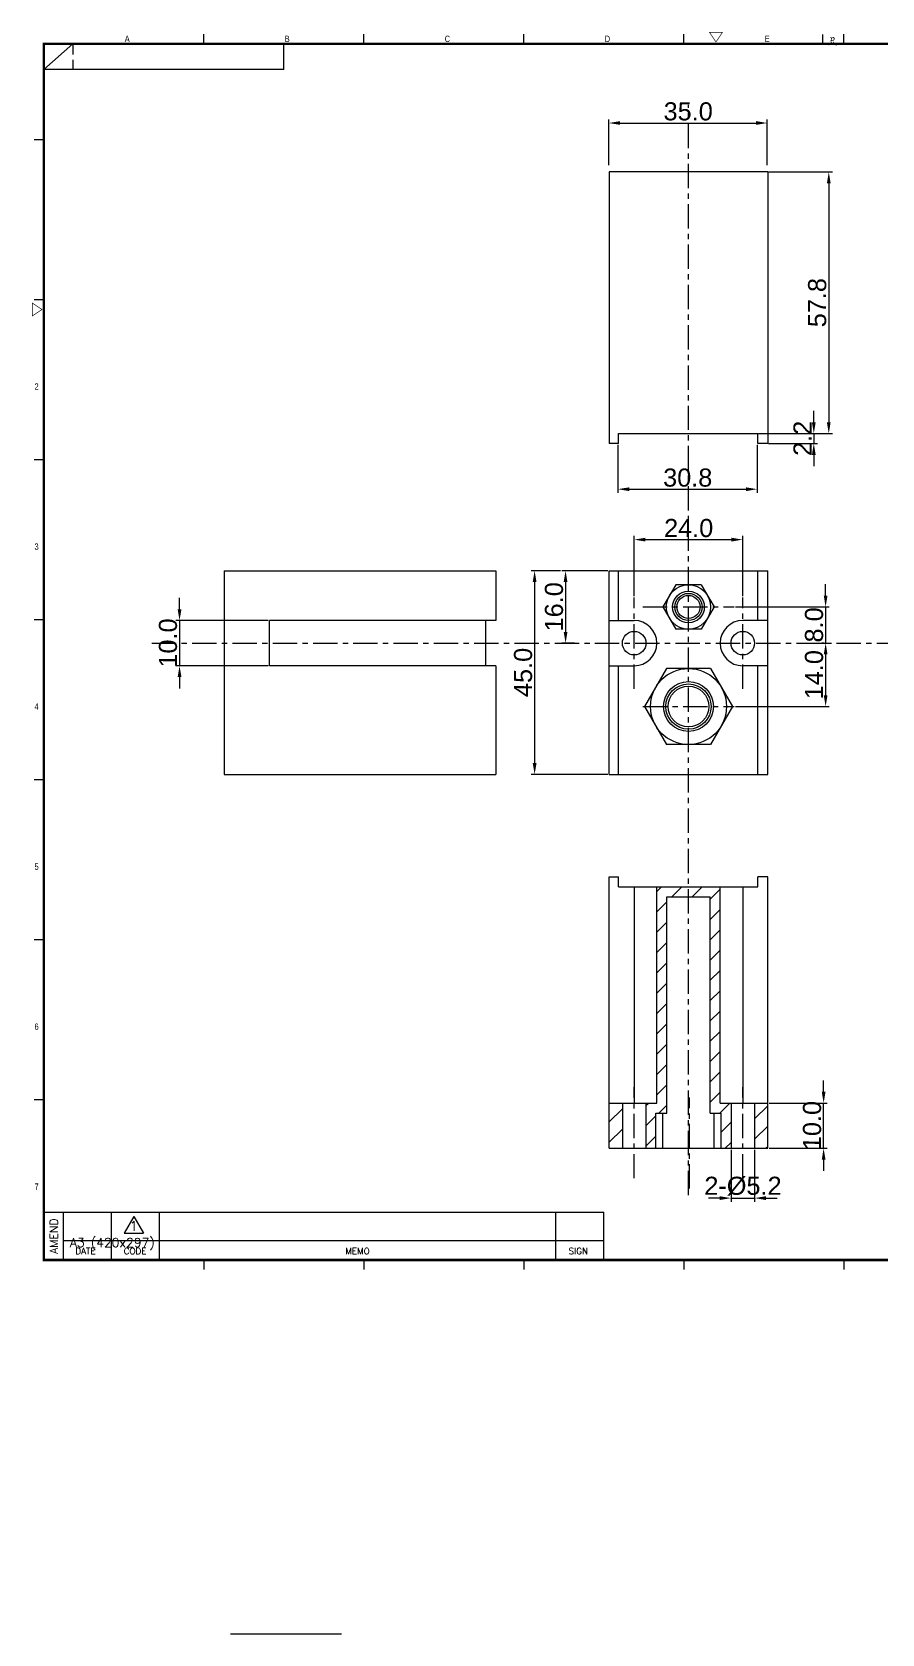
# Model space of a CAD drawing. Extents: x -425 to 6552, y -3049 to 3105.
# Drawn here: x 2224.6 to 2412.5, y -1990.6 to -1636.7 of the extents above; entities that cross this region are included whole.
import ezdxf
from ezdxf.enums import TextEntityAlignment as Align

# ---------------------------------------------------------------- set-up
doc = ezdxf.new("R2010")
doc.units = 0
doc.header["$PDMODE"] = 3
doc.header["$PDSIZE"] = 1.5
doc.linetypes.add('CENTER', pattern=[17.8, 10.75, -2.35, 2.35, -2.35])
doc.linetypes.add('HIDDEN', pattern=[3.525, 2.35, -1.175])
doc.layers.get('0').update_dxf_attribs({"linetype": 'CONTINUOUS'})
doc.layers.get('DEFPOINTS').update_dxf_attribs({"linetype": 'CONTINUOUS'})
doc.layers.add('3', color=112, linetype='CENTER')
doc.layers.add('DIM', color=1, linetype='CONTINUOUS')
doc.styles.add('OMI-1', font='arial.ttf', dxfattribs={"oblique": 1})
doc.styles.add('SIM', font='simplex')
doc.styles.get("Standard").update_dxf_attribs({"font": 'gulim.ttc', "width": 0.8, "height": 2})
doc.dimstyles.new('1', dxfattribs={"dimtxt": 4, "dimasz": 2.5, "dimexe": 0.8, "dimexo": 0.3, "dimgap": 0.5, "dimtad": 1, "dimtoh": 1, "dimdec": 1, "dimzin": 0, "dimtxsty": 'OMI-1', "dimcen": 0, "dimclrd": 256, "dimclre": 256, "dimclrt": 256, "dimazin": 3, "dimtfac": 0.8, "dimtdec": 1, "dimtix": 1, "dimtmove": 0, "dimatfit": 3, "dimtolj": 1, "dimtzin": 0})

# ---------------------------------------------------------------- blocks, each defined once
blk = doc.blocks.new('*D6511')
at = {"layer": 'DEFPOINTS', "color": 0}
for p in [(2381.7, -1748.84), (2357.7, -1761.66), (2381.7, -1761.66)]:
    blk.add_point(p, dxfattribs=at)
at = {"layer": 'DIM'}
for p, q in [((2357.7, -1761.36), (2357.7, -1748.04)), ((2381.7, -1761.36), (2381.7, -1748.04)), ((2360.2, -1748.84), (2379.2, -1748.84))]:
    blk.add_line(p, q, dxfattribs=at)
for points in [[(2360.2, -1748.43), (2360.2, -1749.26), (2357.7, -1748.84)], [(2379.2, -1749.26), (2379.2, -1748.43), (2381.7, -1748.84)]]:
    blk.add_solid(points, dxfattribs=at)
at = {"layer": 'DIM', "insert": (2369.7, -1746.3), "char_height": 4, "attachment_point": 5, "style": 'OMI-1'}
blk.add_mtext('\\A1;24.0', dxfattribs=at)
blk = doc.blocks.new('*D6512')
at = {"layer": 'DEFPOINTS', "color": 0}
for p in [(2379.76, -1763.72), (2396.82, -1771.72), (2400, -1771.72)]:
    blk.add_point(p, dxfattribs=at)
at = {"layer": 'DIM'}
for p, q in [((2400, -1761.22), (2400, -1758.72)), ((2380.06, -1763.72), (2400.8, -1763.72)), ((2400, -1763.72), (2400, -1771.72)), ((2397.12, -1771.72), (2400.8, -1771.72)), ((2400, -1774.22), (2400, -1776.72))]:
    blk.add_line(p, q, dxfattribs=at)
for points in [[(2399.59, -1761.22), (2400.42, -1761.22), (2400, -1763.72)], [(2400.42, -1774.22), (2399.59, -1774.22), (2400, -1771.72)]]:
    blk.add_solid(points, dxfattribs=at)
at = {"layer": 'DIM', "insert": (2397.46, -1767.72), "char_height": 4, "attachment_point": 5, "rotation": 90, "style": 'OMI-1'}
blk.add_mtext('\\A1;8.0', dxfattribs=at)
blk = doc.blocks.new('*D6513')
at = {"layer": 'DEFPOINTS', "color": 0}
for p in [(2400, -1771.72), (2379.76, -1785.72), (2400, -1785.72)]:
    blk.add_point(p, dxfattribs=at)
at = {"layer": 'DIM'}
for p, q in [((2399.7, -1771.72), (2399.2, -1771.72)), ((2400, -1774.22), (2400, -1783.22)), ((2380.06, -1785.72), (2400.8, -1785.72))]:
    blk.add_line(p, q, dxfattribs=at)
for points in [[(2400.42, -1774.22), (2399.59, -1774.22), (2400, -1771.72)], [(2399.59, -1783.22), (2400.42, -1783.22), (2400, -1785.72)]]:
    blk.add_solid(points, dxfattribs=at)
at = {"layer": 'DIM', "insert": (2397.46, -1778.72), "char_height": 4, "attachment_point": 5, "rotation": 90, "style": 'OMI-1'}
blk.add_mtext('\\A1;14.0', dxfattribs=at)
blk = doc.blocks.new('*D6514')
at = {"layer": 'DEFPOINTS', "color": 0}
for p in [(2352.2, -1755.72), (2342.54, -1771.72), (2344.78, -1771.72)]:
    blk.add_point(p, dxfattribs=at)
at = {"layer": 'DIM'}
for p, q in [((2351.9, -1755.72), (2341.74, -1755.72)), ((2342.54, -1758.22), (2342.54, -1769.22)), ((2344.48, -1771.72), (2341.74, -1771.72))]:
    blk.add_line(p, q, dxfattribs=at)
for points in [[(2342.96, -1758.22), (2342.12, -1758.22), (2342.54, -1755.72)], [(2342.12, -1769.22), (2342.96, -1769.22), (2342.54, -1771.72)]]:
    blk.add_solid(points, dxfattribs=at)
at = {"layer": 'DIM', "insert": (2340, -1763.72), "char_height": 4, "attachment_point": 5, "rotation": 90, "style": 'OMI-1'}
blk.add_mtext('\\A1;16.0', dxfattribs=at)
blk = doc.blocks.new('*D6515')
at = {"layer": 'DEFPOINTS', "color": 0}
for p in [(2341.74, -1755.72), (2335.7, -1800.72), (2352.2, -1800.72)]:
    blk.add_point(p, dxfattribs=at)
at = {"layer": 'DIM'}
for p, q in [((2341.44, -1755.72), (2334.9, -1755.72)), ((2335.7, -1758.22), (2335.7, -1798.22)), ((2351.9, -1800.72), (2334.9, -1800.72))]:
    blk.add_line(p, q, dxfattribs=at)
for points in [[(2336.12, -1758.22), (2335.28, -1758.22), (2335.7, -1755.72)], [(2335.28, -1798.22), (2336.12, -1798.22), (2335.7, -1800.72)]]:
    blk.add_solid(points, dxfattribs=at)
at = {"layer": 'DIM', "insert": (2333.16, -1778.22), "char_height": 4, "attachment_point": 5, "rotation": 90, "style": 'OMI-1'}
blk.add_mtext('\\A1;45.0', dxfattribs=at)
blk = doc.blocks.new('*D6516')
at = {"layer": 'DEFPOINTS', "color": 0}
for p in [(2387.2, -1873.34), (2399.56, -1873.34), (2387.2, -1883.34)]:
    blk.add_point(p, dxfattribs=at)
at = {"layer": 'DIM'}
for p, q in [((2399.56, -1870.84), (2399.56, -1868.34)), ((2387.5, -1873.34), (2400.36, -1873.34)), ((2399.56, -1883.34), (2399.56, -1873.34)), ((2387.5, -1883.34), (2400.36, -1883.34)), ((2399.56, -1885.84), (2399.56, -1888.34))]:
    blk.add_line(p, q, dxfattribs=at)
for points in [[(2399.15, -1870.84), (2399.98, -1870.84), (2399.56, -1873.34)], [(2399.98, -1885.84), (2399.15, -1885.84), (2399.56, -1883.34)]]:
    blk.add_solid(points, dxfattribs=at)
at = {"layer": 'DIM', "insert": (2397.02, -1878.34), "char_height": 4, "attachment_point": 5, "rotation": 90, "style": 'OMI-1'}
blk.add_mtext('\\A1;10.0', dxfattribs=at)
blk = doc.blocks.new('*D6517')
at = {"layer": 'DEFPOINTS', "color": 0}
for p in [(2379.1, -1883.34), (2384.3, -1883.34), (2384.3, -1894.34)]:
    blk.add_point(p, dxfattribs=at)
at = {"layer": 'DIM'}
for p, q in [((2379.1, -1883.64), (2379.1, -1895.14)), ((2384.3, -1883.64), (2384.3, -1895.14)), ((2376.6, -1894.34), (2374.1, -1894.34)), ((2379.1, -1894.34), (2384.3, -1894.34)), ((2386.8, -1894.34), (2389.3, -1894.34))]:
    blk.add_line(p, q, dxfattribs=at)
for points in [[(2376.6, -1894.76), (2376.6, -1893.93), (2379.1, -1894.34)], [(2386.8, -1893.93), (2386.8, -1894.76), (2384.3, -1894.34)]]:
    blk.add_solid(points, dxfattribs=at)
at = {"layer": 'DIM', "insert": (2381.7, -1891.69), "char_height": 4, "attachment_point": 5, "style": 'OMI-1'}
blk.add_mtext('\\A1;\\A1;2-%%C5.2', dxfattribs=at)
blk = doc.blocks.new('*D6518')
at = {"layer": 'DEFPOINTS', "color": 0}
for p in [(2277.13, -1766.72), (2257.24, -1776.72), (2277.13, -1776.72)]:
    blk.add_point(p, dxfattribs=at)
at = {"layer": 'DIM'}
for p, q in [((2257.24, -1764.22), (2257.24, -1761.72)), ((2276.83, -1766.72), (2256.44, -1766.72)), ((2257.24, -1766.72), (2257.24, -1776.72)), ((2276.83, -1776.72), (2256.44, -1776.72)), ((2257.24, -1779.22), (2257.24, -1781.72))]:
    blk.add_line(p, q, dxfattribs=at)
for points in [[(2256.82, -1764.22), (2257.66, -1764.22), (2257.24, -1766.72)], [(2257.66, -1779.22), (2256.82, -1779.22), (2257.24, -1776.72)]]:
    blk.add_solid(points, dxfattribs=at)
at = {"layer": 'DIM', "insert": (2254.7, -1771.72), "char_height": 4, "attachment_point": 5, "rotation": 90, "style": 'OMI-1'}
blk.add_mtext('\\A1;10.0', dxfattribs=at)
blk = doc.blocks.new('*D6519')
at = {"layer": 'DEFPOINTS', "color": 0}
for p in [(2387.1, -1656.79), (2352.1, -1666.43), (2387.1, -1666.43)]:
    blk.add_point(p, dxfattribs=at)
at = {"layer": 'DIM'}
for p, q in [((2352.1, -1666.13), (2352.1, -1655.99)), ((2387.1, -1666.13), (2387.1, -1655.99)), ((2354.6, -1656.79), (2384.6, -1656.79))]:
    blk.add_line(p, q, dxfattribs=at)
for points in [[(2354.6, -1656.37), (2354.6, -1657.2), (2352.1, -1656.79)], [(2384.6, -1657.2), (2384.6, -1656.37), (2387.1, -1656.79)]]:
    blk.add_solid(points, dxfattribs=at)
at = {"layer": 'DIM', "insert": (2369.6, -1654.24), "char_height": 4, "attachment_point": 5, "style": 'OMI-1'}
blk.add_mtext('\\A1;35.0', dxfattribs=at)
blk = doc.blocks.new('*D6520')
at = {"layer": 'DEFPOINTS', "color": 0}
for p in [(2387.1, -1667.61), (2384.9, -1725.41), (2400.7, -1725.41)]:
    blk.add_point(p, dxfattribs=at)
at = {"layer": 'DIM'}
for p, q in [((2387.4, -1667.61), (2401.5, -1667.61)), ((2400.7, -1670.11), (2400.7, -1722.91)), ((2385.2, -1725.41), (2401.5, -1725.41))]:
    blk.add_line(p, q, dxfattribs=at)
for points in [[(2401.11, -1670.11), (2400.28, -1670.11), (2400.7, -1667.61)], [(2400.28, -1722.91), (2401.11, -1722.91), (2400.7, -1725.41)]]:
    blk.add_solid(points, dxfattribs=at)
at = {"layer": 'DIM', "insert": (2398.15, -1696.51), "char_height": 4, "attachment_point": 5, "rotation": 90, "style": 'OMI-1'}
blk.add_mtext('\\A1;57.8', dxfattribs=at)
blk = doc.blocks.new('*D6521')
at = {"layer": 'DEFPOINTS', "color": 0}
for p in [(2384.9, -1725.41), (2387.1, -1727.61), (2397.39, -1727.61)]:
    blk.add_point(p, dxfattribs=at)
at = {"layer": 'DIM'}
for p, q in [((2397.39, -1722.91), (2397.39, -1720.41)), ((2385.2, -1725.41), (2398.19, -1725.41)), ((2397.39, -1725.41), (2397.39, -1727.61)), ((2387.4, -1727.61), (2398.19, -1727.61)), ((2397.39, -1730.11), (2397.39, -1732.61))]:
    blk.add_line(p, q, dxfattribs=at)
for points in [[(2396.98, -1722.91), (2397.81, -1722.91), (2397.39, -1725.41)], [(2397.81, -1730.11), (2396.98, -1730.11), (2397.39, -1727.61)]]:
    blk.add_solid(points, dxfattribs=at)
at = {"layer": 'DIM', "insert": (2394.89, -1726.51), "char_height": 4, "attachment_point": 5, "rotation": 90, "style": 'OMI-1'}
blk.add_mtext('\\A1;2.2', dxfattribs=at)
blk = doc.blocks.new('*D6522')
at = {"layer": 'DEFPOINTS', "color": 0}
for p in [(2354.1, -1727.61), (2384.9, -1727.61), (2384.9, -1737.7)]:
    blk.add_point(p, dxfattribs=at)
at = {"layer": 'DIM'}
for p, q in [((2354.1, -1727.91), (2354.1, -1738.5)), ((2384.9, -1727.91), (2384.9, -1738.5)), ((2356.6, -1737.7), (2382.4, -1737.7))]:
    blk.add_line(p, q, dxfattribs=at)
for points in [[(2356.6, -1737.29), (2356.6, -1738.12), (2354.1, -1737.7)], [(2382.4, -1738.12), (2382.4, -1737.29), (2384.9, -1737.7)]]:
    blk.add_solid(points, dxfattribs=at)
at = {"layer": 'DIM', "insert": (2369.5, -1735.16), "char_height": 4, "attachment_point": 5, "style": 'OMI-1'}
blk.add_mtext('\\A1;30.8', dxfattribs=at)

msp = doc.modelspace()

# ---------------------------------------------------------------- hatches: boundary and pattern name
at = {"layer": 'DIM'}
h = msp.add_hatch(dxfattribs=at)
h.set_pattern_fill('ANSI31', color=2)
h.paths.add_polyline_path([(2352.2, -1883.34), (2355.1, -1883.34), (2355.1, -1873.34), (2352.2, -1873.34), (2352.2, -1883.34)], is_closed=False)
h.paths.add_polyline_path([(2362.7, -1825.54), (2362.7, -1873.34), (2360.3, -1873.34), (2360.3, -1883.34), (2362.5, -1883.34), (2362.5, -1875.54), (2364.9, -1875.54), (2364.9, -1827.74), (2369.7, -1827.74), (2369.7, -1825.54), (2362.7, -1825.54)], is_closed=False)
h.paths.add_polyline_path([(2374.5, -1827.74), (2374.5, -1875.54), (2376.9, -1875.54), (2376.9, -1883.34), (2379.1, -1883.34), (2379.1, -1873.34), (2376.7, -1873.34), (2376.7, -1825.54), (2369.7, -1825.54), (2369.7, -1827.74), (2374.5, -1827.74)], is_closed=False)
h.paths.add_polyline_path([(2384.3, -1873.34), (2384.3, -1883.34), (2387.2, -1883.34), (2387.2, -1873.34), (2384.3, -1873.34)], is_closed=False)

# ---------------------------------------------------------------- linework, layer by layer
for p, q in [((2262.62, -1639.3), (2262.62, -1637.18)), ((2297.98, -1639.3), (2297.98, -1637.18)), ((2333.33, -1639.3), (2333.33, -1637.18)), ((2368.69, -1639.3), (2368.69, -1637.18)), ((2399.29, -1637.24), (2399.29, -1638.47)), ((2399.29, -1638.47), (2399.29, -1639.54)), ((2404.05, -1639.3), (2404.05, -1637.18)), ((2227.26, -1644.96), (2233.63, -1639.3)), ((2280.3, -1644.96), (2280.3, -1639.3)), ((2280.3, -1644.96), (2227.26, -1644.96)), ((2227.26, -1660.52), (2225.14, -1660.52)), ((2227.26, -1695.88), (2225.14, -1695.88)), ((2227.26, -1731.23), (2225.14, -1731.23)), ((2227.26, -1766.59), (2225.14, -1766.59)), ((2227.26, -1801.95), (2225.14, -1801.95)), ((2227.26, -1837.3), (2225.14, -1837.3)), ((2227.26, -1872.66), (2225.14, -1872.66)), ((2227.26, -1897.41), (2351.01, -1897.41)), ((2231.51, -1897.41), (2231.51, -1908.02)), ((2242.11, -1897.41), (2242.11, -1908.02)), ((2247.13, -1898.4), (2245.01, -1902.11)), ((2247.13, -1898.4), (2249.26, -1902.11)), ((2252.72, -1897.41), (2252.72, -1908.02)), ((2340.41, -1908.02), (2340.41, -1897.41)), ((2351.01, -1908.02), (2351.01, -1897.41)), ((2351.01, -1903.78), (2231.51, -1903.78)), ((2245.01, -1902.11), (2249.26, -1902.11)), ((2262.62, -1908.02), (2262.62, -1910.14)), ((2297.98, -1908.02), (2297.98, -1910.14)), ((2333.33, -1908.02), (2333.33, -1910.14)), ((2368.69, -1908.02), (2368.69, -1910.14)), ((2404.05, -1908.02), (2404.05, -1910.14)), ((2268.5, -1990.65), (2293.04, -1990.65))]:
    msp.add_line(p, q)
at = {"linetype": 'HIDDEN'}
msp.add_line((2233.63, -1639.3), (2233.63, -1644.96), dxfattribs=at)
at = {"color": 7, "linetype": 'CONTINUOUS'}
for p, q in [((2352.2, -1667.61), (2352.2, -1727.61)), ((2387.2, -1667.61), (2352.2, -1667.61)), ((2387.2, -1667.61), (2387.2, -1727.61)), ((2354.2, -1725.41), (2385, -1725.41)), ((2354.2, -1727.61), (2354.2, -1725.41)), ((2385, -1727.61), (2385, -1725.41)), ((2354.2, -1727.61), (2352.2, -1727.61)), ((2387.2, -1727.61), (2385, -1727.61)), ((2267.13, -1755.72), (2267.13, -1800.72)), ((2267.13, -1755.72), (2327.13, -1755.72)), ((2327.13, -1755.72), (2327.13, -1766.72)), ((2352.2, -1800.72), (2352.2, -1755.72)), ((2352.2, -1755.72), (2387.2, -1755.72)), ((2354.2, -1766.72), (2354.2, -1755.72)), ((2385, -1766.72), (2385, -1755.72)), ((2387.2, -1800.72), (2387.2, -1755.72)), ((2277.13, -1776.72), (2277.13, -1766.72)), ((2327.13, -1766.72), (2277.13, -1766.72)), ((2324.93, -1776.72), (2324.93, -1766.72)), ((2352.2, -1766.72), (2357.7, -1766.72)), ((2387.2, -1766.72), (2381.7, -1766.72)), ((2327.13, -1776.72), (2277.13, -1776.72)), ((2327.13, -1776.72), (2327.13, -1800.72)), ((2352.2, -1776.72), (2357.7, -1776.72)), ((2354.2, -1800.72), (2354.2, -1776.72)), ((2387.2, -1776.72), (2381.7, -1776.72)), ((2385, -1800.72), (2385, -1776.72)), ((2267.13, -1800.72), (2327.13, -1800.72)), ((2352.2, -1800.72), (2387.2, -1800.72)), ((2352.2, -1883.34), (2352.2, -1823.34)), ((2352.2, -1823.34), (2354.2, -1823.34)), ((2354.2, -1825.54), (2354.2, -1823.34)), ((2354.2, -1825.54), (2385, -1825.54)), ((2357.7, -1825.54), (2357.7, -1873.34)), ((2362.7, -1873.34), (2362.7, -1825.54)), ((2376.7, -1873.34), (2376.7, -1825.54)), ((2381.7, -1825.54), (2381.7, -1873.34)), ((2385, -1825.54), (2385, -1823.34)), ((2387.2, -1823.34), (2385, -1823.34)), ((2387.2, -1883.34), (2387.2, -1823.34)), ((2364.9, -1875.54), (2364.9, -1827.74)), ((2364.9, -1827.74), (2374.5, -1827.74)), ((2374.5, -1875.54), (2374.5, -1827.74)), ((2352.2, -1873.34), (2362.7, -1873.34)), ((2355.1, -1873.34), (2355.1, -1883.34)), ((2360.3, -1873.34), (2360.3, -1883.34)), ((2362.5, -1875.54), (2364.9, -1875.54)), ((2362.5, -1883.34), (2362.5, -1875.54)), ((2364, -1883.34), (2364, -1875.54)), ((2374.5, -1875.54), (2376.9, -1875.54)), ((2375.4, -1883.34), (2375.4, -1875.54)), ((2376.7, -1873.34), (2387.2, -1873.34)), ((2376.9, -1883.34), (2376.9, -1875.54)), ((2379.1, -1873.34), (2379.1, -1883.34)), ((2384.3, -1873.34), (2384.3, -1883.34)), ((2352.2, -1883.34), (2387.2, -1883.34))]:
    msp.add_line(p, q, dxfattribs=at)
at = {"color": 4}
for p, q in [((2366.87, -1758.82), (2364.04, -1763.72)), ((2372.53, -1758.82), (2366.87, -1758.82)), ((2372.53, -1758.82), (2375.36, -1763.72)), ((2364.04, -1763.72), (2366.87, -1768.62)), ((2375.36, -1763.72), (2372.53, -1768.62)), ((2372.53, -1768.62), (2366.87, -1768.62)), ((2364.85, -1777.32), (2360, -1785.72)), ((2374.55, -1777.32), (2364.85, -1777.32)), ((2374.55, -1777.32), (2379.4, -1785.72)), ((2360, -1785.72), (2364.85, -1794.12)), ((2379.4, -1785.72), (2374.55, -1794.12)), ((2374.55, -1794.12), (2364.85, -1794.12))]:
    msp.add_line(p, q, dxfattribs=at)
for points, const_width in [([(2375.76, -1638.88), (2377.18, -1636.76), (2374.35, -1636.76)], 0.141), ([(2616.19, -1639.3), (2227.26, -1639.3), (2227.26, -1908.02), (2616.19, -1908.02)], 0.566), ([(2226.84, -1698), (2224.72, -1699.41), (2224.72, -1696.58)], 0.141)]:
    msp.add_lwpolyline(points, close=True, dxfattribs=dict(const_width=const_width))
for centre, radius in [((2369.7, -1763.72), 4.9), ((2369.7, -1763.72), 3), ((2369.7, -1763.72), 2.55), ((2369.7, -1785.72), 8.4), ((2369.7, -1785.72), 5), ((2369.7, -1785.72), 4.5)]:
    msp.add_circle(centre, radius, dxfattribs=at)
at = {"color": 7, "linetype": 'CONTINUOUS'}
for centre, radius in [((2369.7, -1763.72), 3.5), ((2357.7, -1771.72), 2.6), ((2381.7, -1771.72), 2.6), ((2369.7, -1785.72), 5.5)]:
    msp.add_circle(centre, radius, dxfattribs=at)
for centre, start, end in [((2357.7, -1771.72), 270, 90), ((2381.7, -1771.72), 90, 270)]:
    msp.add_arc(centre, 5, start, end, dxfattribs=at)
at = {"layer": '3', "linetype": 'CENTER', "ltscale": 0.5}
for p, q in [((2369.7, -1893.72), (2369.7, -1652.76)), ((2357.7, -1781.79), (2357.7, -1761.66)), ((2381.7, -1781.79), (2381.7, -1761.66)), ((2359.64, -1763.72), (2379.76, -1763.72)), ((2251.14, -1771.72), (2575.43, -1771.72)), ((2359.64, -1785.72), (2379.76, -1785.72)), ((2357.7, -1889.97), (2357.7, -1869.85)), ((2369.92, -1892.24), (2369.92, -1872.12)), ((2381.7, -1889.97), (2381.7, -1869.85))]:
    msp.add_line(p, q, dxfattribs=at)

# ---------------------------------------------------------------- texts
at = {"width": 0.85}
for s, p in [('A', (2245.12, -1638.9)), ('B', (2280.47, -1638.9)), ('C', (2315.83, -1638.9)), ('D', (2351.19, -1638.9)), ('E', (2386.55, -1638.9)), ('2', (2225.19, -1715.73)), ('3', (2225.19, -1751.09)), ('4', (2225.19, -1786.45)), ('5', (2225.19, -1821.8)), ('6', (2225.19, -1857.16)), ('7', (2225.19, -1892.52))]:
    msp.add_text(s, height=1.41, dxfattribs=at).set_placement(p)
at = {"oblique": 5, "width": 0.8}
msp.add_text("`a'", height=1.768, rotation=180, dxfattribs=at).set_placement((2402.71, -1637.83))
at = {"style": 'SIM'}
msp.add_text('AMEND', height=1.768, rotation=90, dxfattribs=at).set_placement((2230.35, -1902.75), align=Align.CENTER)
for s, height, p in [('1', 2.12, (2247.13, -1900.52)), ('DATE', 1.414, (2236.46, -1906.05)), ('CODE', 1.414, (2247.42, -1906.05)), ('MEMO', 1.414, (2296.56, -1906.05)), ('SIGN', 1.414, (2345.36, -1906.05))]:
    msp.add_text(s, height=height, dxfattribs=at).set_placement(p, align=Align.MIDDLE)
msp.add_text('A3 (420x297)', height=2, dxfattribs=at).set_placement((2233, -1905.16))

# ---------------------------------------------------------------- dimensions: what is measured, and where the dimension line sits
at = {"layer": 'DIM'}
for base, p1, p2, picture, middle in [((2387.1, -1656.79), (2352.1, -1666.43), (2387.1, -1666.43), '*D6519', (2369.6, -1654.24)), ((2384.9, -1737.7), (2354.1, -1727.61), (2384.9, -1727.61), '*D6522', (2369.5, -1735.16)), ((2381.7, -1748.84), (2357.7, -1761.66), (2381.7, -1761.66), '*D6511', (2369.7, -1746.3))]:
    dim = msp.add_linear_dim(base=base, p1=p1, p2=p2, dimstyle='1', dxfattribs=at)
    dim.commit()
    dim.dimension.update_dxf_attribs({"geometry": picture, "text_midpoint": middle})
for base, p1, p2, picture, middle in [((2400.7, -1725.41), (2387.1, -1667.61), (2384.9, -1725.41), '*D6520', (2398.15, -1696.51)), ((2397.39, -1727.61), (2384.9, -1725.41), (2387.1, -1727.61), '*D6521', (2394.89, -1726.51)), ((2335.7, -1800.72), (2341.74, -1755.72), (2352.2, -1800.72), '*D6515', (2333.16, -1778.22)), ((2342.54, -1771.72), (2352.2, -1755.72), (2344.78, -1771.72), '*D6514', (2340, -1763.72)), ((2400, -1771.72), (2379.76, -1763.72), (2396.82, -1771.72), '*D6512', (2397.46, -1767.72)), ((2257.24, -1776.72), (2277.13, -1766.72), (2277.13, -1776.72), '*D6518', (2254.7, -1771.72)), ((2400, -1785.72), (2400, -1771.72), (2379.76, -1785.72), '*D6513', (2397.46, -1778.72)), ((2399.56, -1873.34), (2387.2, -1883.34), (2387.2, -1873.34), '*D6516', (2397.02, -1878.34))]:
    dim = msp.add_linear_dim(base=base, p1=p1, p2=p2, angle=90, dimstyle='1', dxfattribs=at)
    dim.commit()
    dim.dimension.update_dxf_attribs({"geometry": picture, "text_midpoint": middle})
dim = msp.add_linear_dim(base=(2384.3, -1894.34), p1=(2379.1, -1883.34), p2=(2384.3, -1883.34), text='\\A1;2-%%C<>', dimstyle='1', override={"dimtxsty": 'OMI-1'}, dxfattribs=at)
dim.commit()
dim.dimension.update_dxf_attribs({"geometry": '*D6517', "text_midpoint": (2381.7, -1891.69)})

doc.saveas('drawing.dxf')
